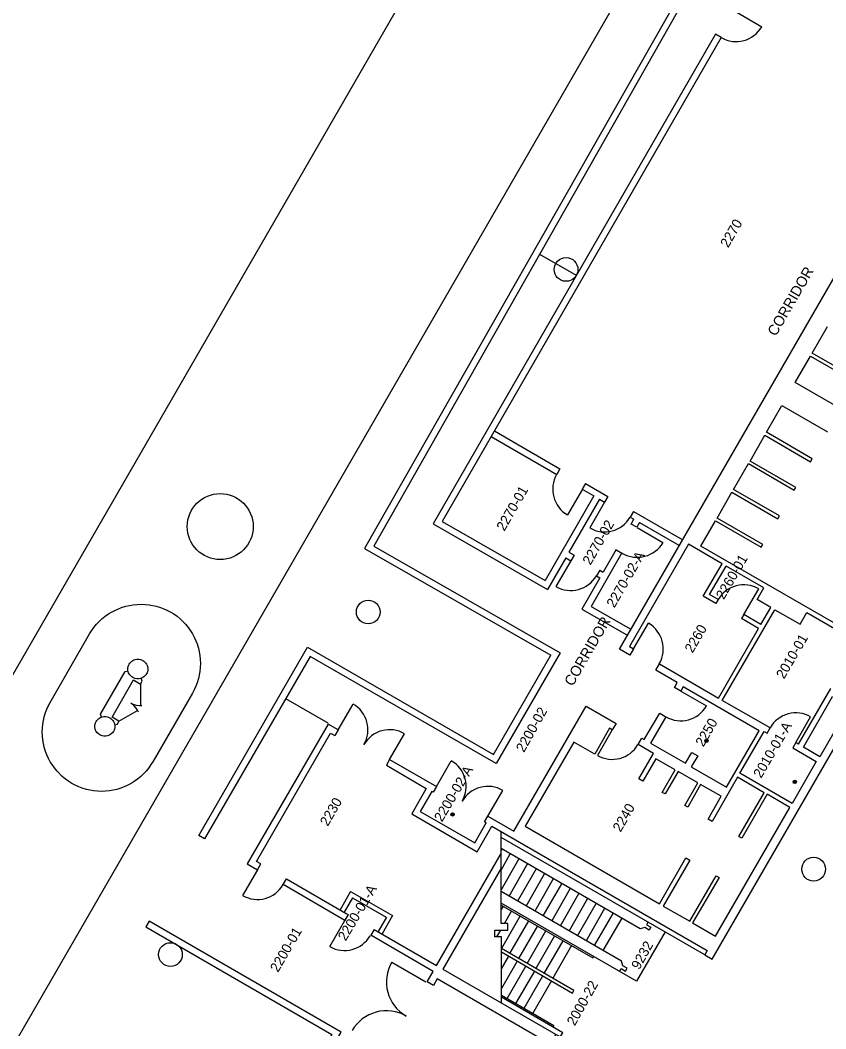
# Model space of a CAD drawing. Extents: x 2146168 to 2147252, y 2145478 to 2146523.
# Drawn here: x 2146567.6 to 2146592.04, y 2145801.58 to 2145832.17 of the extents above; entities that cross this region are included whole.
import ezdxf

# ---------------------------------------------------------------- set-up
doc = ezdxf.new("R2010")
doc.units = 0
for name, color, linetype in [('Level 1', 7, 'Continuous'), ('Level 12', 7, 'Continuous'), ('Level 13', 7, 'Continuous'), ('Level 17', 7, 'Continuous'), ('Level 24', 7, 'Continuous'), ('Level 3', 7, 'Continuous'), ('Level 33', 7, 'Continuous'), ('Level 49', 7, 'Continuous'), ('Level 59', 7, 'Continuous')]:
    doc.layers.add(name, color=color, linetype=linetype)

msp = doc.modelspace()

# ---------------------------------------------------------------- linework, layer by layer
at = {"layer": 'Level 1'}
for p, q in [((2146585.779, 2145813.092), (2146596.749, 2145832.102)), ((2146588.865, 2145831.645), (2146588.696, 2145831.746)), ((2146591.629, 2145822.072), (2146592.089, 2145822.882)), ((2146593.009, 2145821.272), (2146591.629, 2145822.072)), ((2146591.109, 2145821.182), (2146591.579, 2145821.982)), ((2146591.579, 2145821.982), (2146592.959, 2145821.182)), ((2146592.499, 2145820.382), (2146591.109, 2145821.182)), ((2146590.239, 2145819.672), (2146590.709, 2145820.482)), ((2146590.709, 2145820.482), (2146592.089, 2145819.682)), ((2146591.629, 2145818.872), (2146590.239, 2145819.672)), ((2146589.739, 2145818.802), (2146590.189, 2145819.582)), ((2146590.189, 2145819.582), (2146591.579, 2145818.782)), ((2146589.239, 2145817.942), (2146589.689, 2145818.722)), ((2146589.689, 2145818.722), (2146591.079, 2145817.922)), ((2146591.129, 2145818.002), (2146589.739, 2145818.802)), ((2146591.579, 2145818.782), (2146591.629, 2145818.872)), ((2146588.739, 2145817.072), (2146589.189, 2145817.852)), ((2146589.189, 2145817.852), (2146590.579, 2145817.052)), ((2146590.629, 2145817.142), (2146589.239, 2145817.942)), ((2146591.079, 2145817.922), (2146591.129, 2145818.002)), ((2146580.124, 2145816.896), (2146583.601, 2145814.909)), ((2146580.397, 2145816.97), (2146583.527, 2145815.182)), ((2146586.131, 2145816.891), (2146586.211, 2145817.041)), ((2146586.303, 2145816.791), (2146586.131, 2145816.891)), ((2146586.384, 2145816.941), (2146586.303, 2145816.791)), ((2146588.249, 2145816.222), (2146588.689, 2145816.992)), ((2146588.689, 2145816.992), (2146590.079, 2145816.192)), ((2146590.129, 2145816.272), (2146588.739, 2145817.072)), ((2146590.579, 2145817.052), (2146590.629, 2145817.142)), ((2146587.869, 2145816.282), (2146586.079, 2145813.172)), ((2146588.894, 2145815.686), (2146587.869, 2145816.282)), ((2146590.079, 2145816.192), (2146590.129, 2145816.272)), ((2146578.048, 2145816.147), (2146583.7, 2145812.917)), ((2146578.33, 2145816.217), (2146583.98, 2145812.988)), ((2146585.681, 2145816.111), (2146585.871, 2145816.001)), ((2146592.569, 2145813.732), (2146588.249, 2145816.222)), ((2146588.323, 2145814.699), (2146588.894, 2145815.686)), ((2146588.514, 2145814.75), (2146589.015, 2145815.616)), ((2146590.159, 2145814.952), (2146589.015, 2145815.616)), ((2146588.773, 2145814.598), (2146588.514, 2145814.75)), ((2146589.959, 2145814.602), (2146590.159, 2145814.952)), ((2146588.706, 2145814.476), (2146588.323, 2145814.699)), ((2146588.589, 2145803.692), (2146594.789, 2145814.422)), ((2146588.773, 2145814.598), (2146588.706, 2145814.476)), ((2146590.369, 2145814.362), (2146589.959, 2145814.602)), ((2146584.643, 2145814.313), (2146586.006, 2145813.534)), ((2146584.917, 2145814.388), (2146586.106, 2145813.708)), ((2146588.899, 2145811.542), (2146590.489, 2145814.292)), ((2146589.552, 2145814.147), (2146589.478, 2145814.027)), ((2146590.071, 2145813.846), (2146589.552, 2145814.147)), ((2146590.071, 2145813.846), (2146590.369, 2145814.362)), ((2146590.489, 2145814.292), (2146591.259, 2145813.852)), ((2146591.259, 2145813.852), (2146591.459, 2145814.202)), ((2146591.459, 2145814.202), (2146592.499, 2145813.612)), ((2146590.001, 2145813.725), (2146589.478, 2145814.027)), ((2146588.779, 2145811.612), (2146590.001, 2145813.725)), ((2146586.099, 2145812.912), (2146585.779, 2145813.092)), ((2146586.079, 2145813.172), (2146586.209, 2145813.102)), ((2146586.209, 2145813.102), (2146586.099, 2145812.912)), ((2146586.879, 2145812.462), (2146586.989, 2145812.652)), ((2146586.989, 2145812.652), (2146588.779, 2145811.612)), ((2146587.529, 2145812.082), (2146586.879, 2145812.462)), ((2146587.449, 2145811.932), (2146587.529, 2145812.082)), ((2146587.639, 2145811.822), (2146587.449, 2145811.932)), ((2146587.709, 2145811.952), (2146587.639, 2145811.822)), ((2146590.019, 2145810.622), (2146587.709, 2145811.952)), ((2146592.179, 2145811.902), (2146591.199, 2145810.212)), ((2146582.579, 2145807.572), (2146584.769, 2145811.362)), ((2146584.769, 2145811.362), (2146585.679, 2145810.842)), ((2146590.349, 2145810.712), (2146588.899, 2145811.542)), ((2146586.529, 2145810.352), (2146586.999, 2145811.152)), ((2146587.189, 2145811.042), (2146586.719, 2145810.242)), ((2146586.999, 2145811.152), (2146587.189, 2145811.042)), ((2146576.939, 2145810.822), (2146574.489, 2145806.582)), ((2146577.249, 2145810.652), (2146576.939, 2145810.822)), ((2146585.679, 2145810.842), (2146585.559, 2145810.652)), ((2146574.769, 2145806.652), (2146577.019, 2145810.552)), ((2146577.019, 2145810.552), (2146577.149, 2145810.472)), ((2146577.249, 2145810.652), (2146577.149, 2145810.472)), ((2146585.479, 2145810.702), (2146585.029, 2145809.912)), ((2146585.559, 2145810.652), (2146585.479, 2145810.702)), ((2146589.029, 2145808.912), (2146590.019, 2145810.622)), ((2146589.429, 2145809.332), (2146590.169, 2145810.602)), ((2146590.169, 2145810.602), (2146590.259, 2145810.552)), ((2146590.259, 2145810.552), (2146590.349, 2145810.712)), ((2146584.399, 2145810.272), (2146582.919, 2145807.722)), ((2146585.029, 2145809.912), (2146584.399, 2145810.272)), ((2146586.349, 2145810.202), (2146586.459, 2145810.392)), ((2146586.809, 2145809.932), (2146586.349, 2145810.202)), ((2146586.459, 2145810.392), (2146586.529, 2145810.352)), ((2146586.719, 2145810.242), (2146587.779, 2145809.632)), ((2146591.129, 2145810.262), (2146591.039, 2145810.102)), ((2146591.199, 2145810.212), (2146591.129, 2145810.262)), ((2146586.369, 2145809.162), (2146586.809, 2145809.932)), ((2146587.779, 2145809.632), (2146587.979, 2145809.962)), ((2146588.159, 2145809.862), (2146587.959, 2145809.522)), ((2146587.979, 2145809.962), (2146588.159, 2145809.862)), ((2146591.039, 2145810.102), (2146591.749, 2145809.692)), ((2146578.809, 2145809.752), (2146578.709, 2145809.572)), ((2146578.709, 2145809.572), (2146579.917, 2145808.868)), ((2146578.809, 2145809.752), (2146580.229, 2145808.932)), ((2146586.879, 2145809.772), (2146586.489, 2145809.092)), ((2146587.469, 2145809.432), (2146586.879, 2145809.772)), ((2146587.959, 2145809.522), (2146589.029, 2145808.912)), ((2146591.749, 2145809.692), (2146591.019, 2145808.412)), ((2146587.079, 2145808.752), (2146587.469, 2145809.432)), ((2146587.559, 2145809.382), (2146587.169, 2145808.702)), ((2146588.159, 2145809.042), (2146587.559, 2145809.382)), ((2146589.359, 2145809.212), (2146588.589, 2145807.872)), ((2146590.169, 2145808.742), (2146589.359, 2145809.212)), ((2146591.019, 2145808.412), (2146589.429, 2145809.332)), ((2146580.229, 2145808.932), (2146580.129, 2145808.762)), ((2146586.489, 2145809.092), (2146586.369, 2145809.162)), ((2146587.759, 2145808.352), (2146588.159, 2145809.042)), ((2146588.239, 2145808.992), (2146587.849, 2145808.302)), ((2146588.869, 2145808.632), (2146588.239, 2145808.992)), ((2146579.919, 2145808.872), (2146579.479, 2145808.102)), ((2146580.089, 2145808.782), (2146579.739, 2145808.172)), ((2146580.129, 2145808.762), (2146580.089, 2145808.782)), ((2146587.169, 2145808.702), (2146587.079, 2145808.752)), ((2146588.469, 2145807.942), (2146588.869, 2145808.632)), ((2146589.399, 2145807.412), (2146590.169, 2145808.742)), ((2146590.259, 2145808.692), (2146589.489, 2145807.362)), ((2146590.949, 2145808.292), (2146590.259, 2145808.692)), ((2146587.849, 2145808.302), (2146587.759, 2145808.352)), ((2146588.689, 2145804.392), (2146590.949, 2145808.292)), ((2146579.479, 2145808.102), (2146581.459, 2145806.952)), ((2146579.739, 2145808.172), (2146581.389, 2145807.222)), ((2146581.689, 2145807.862), (2146581.789, 2145808.032)), ((2146581.789, 2145808.032), (2146582.579, 2145807.572)), ((2146581.389, 2145807.222), (2146581.739, 2145807.832)), ((2146581.459, 2145806.952), (2146581.909, 2145807.722)), ((2146581.739, 2145807.832), (2146581.689, 2145807.862)), ((2146581.909, 2145807.722), (2146588.439, 2145803.952)), ((2146582.919, 2145807.722), (2146586.989, 2145805.372)), ((2146588.589, 2145807.872), (2146588.469, 2145807.942)), ((2146589.489, 2145807.362), (2146589.399, 2145807.412)), ((2146586.989, 2145805.372), (2146587.789, 2145806.762)), ((2146587.789, 2145806.762), (2146587.909, 2145806.692)), ((2146574.489, 2145806.582), (2146574.799, 2145806.402)), ((2146574.899, 2145806.582), (2146574.769, 2145806.652)), ((2146574.799, 2145806.402), (2146574.899, 2145806.582)), ((2146587.909, 2145806.692), (2146587.109, 2145805.302)), ((2146587.909, 2145804.842), (2146588.709, 2145806.222)), ((2146588.799, 2145806.172), (2146587.999, 2145804.792)), ((2146588.709, 2145806.222), (2146588.799, 2145806.172)), ((2146577.626, 2145805.743), (2146577.308, 2145805.185)), ((2146577.679, 2145805.553), (2146577.429, 2145805.116)), ((2146577.626, 2145805.743), (2146578.899, 2145805.02)), ((2146577.679, 2145805.553), (2146578.707, 2145804.966)), ((2146587.109, 2145805.302), (2146587.909, 2145804.842)), ((2146577.551, 2145805.046), (2146577.439, 2145804.85)), ((2146578.708, 2145804.967), (2146578.457, 2145804.527)), ((2146578.898, 2145805.018), (2146578.578, 2145804.458)), ((2146587.999, 2145804.792), (2146588.689, 2145804.392)), ((2146578.335, 2145804.596), (2146578.224, 2145804.402)), ((2146588.439, 2145803.952), (2146588.369, 2145803.822)), ((2146588.369, 2145803.822), (2146588.589, 2145803.692))]:
    msp.add_line(p, q, dxfattribs=at)
for points in [[(2146592.749, 2145811.372), (2146591.859, 2145809.832), (2146591.359, 2145810.122), (2146592.239, 2145811.662), (2146592.749, 2145811.372)], [(2146578.336, 2145804.596), (2146580.229, 2145803.502), (2146582.189, 2145806.892)], [(2146582.189, 2145806.452), (2146580.419, 2145803.392), (2146583.979, 2145801.332), (2146584.059, 2145801.462), (2146582.199, 2145802.542)], [(2146577.45, 2145804.869), (2146575.579, 2145805.952), (2146575.679, 2145806.132), (2146577.489, 2145805.082), (2146577.551, 2145805.046)], [(2146583.849, 2145801.412), (2146583.679, 2145801.112), (2146580.249, 2145803.092), (2146580.139, 2145802.892), (2146579.949, 2145803.002), (2146580.129, 2145803.322), (2146578.233, 2145804.417)]]:
    msp.add_lwpolyline(points, dxfattribs=at)
at = {"layer": 'Level 12'}
for p, q in [((2146607.099, 2145881.152), (2146541.269, 2145767.102)), ((2146539.079, 2145752.052), (2146611.079, 2145876.712)), ((2146589.391, 2145836.092), (2146578.048, 2145816.147)), ((2146589.562, 2145835.991), (2146578.33, 2145816.217)), ((2146588.692, 2145831.745), (2146580.124, 2145816.896)), ((2146588.866, 2145831.645), (2146580.397, 2145816.97)), ((2146581.991, 2145819.719), (2146583.975, 2145818.569)), ((2146581.891, 2145819.546), (2146583.875, 2145818.396)), ((2146583.975, 2145818.569), (2146583.875, 2145818.396)), ((2146584.753, 2145818.118), (2146584.653, 2145817.944)), ((2146584.753, 2145818.118), (2146585.426, 2145817.727)), ((2146584.653, 2145817.944), (2146584.999, 2145817.744)), ((2146584.999, 2145817.744), (2146583.527, 2145815.182)), ((2146585.172, 2145817.643), (2146584.248, 2145816.036)), ((2146585.172, 2145817.643), (2146585.327, 2145817.554)), ((2146585.426, 2145817.727), (2146585.327, 2145817.554)), ((2146586.205, 2145817.275), (2146586.105, 2145817.102)), ((2146586.205, 2145817.275), (2146587.682, 2145816.419)), ((2146586.105, 2145817.102), (2146586.211, 2145817.041)), ((2146586.384, 2145816.941), (2146587.582, 2145816.246)), ((2146584.248, 2145816.036), (2146584.402, 2145815.948)), ((2146584.401, 2145815.948), (2146584.302, 2145815.775)), ((2146585.851, 2145816.013), (2146584.917, 2145814.388)), ((2146585.678, 2145816.113), (2146585.288, 2145815.434)), ((2146584.149, 2145815.863), (2146583.601, 2145814.909)), ((2146584.149, 2145815.863), (2146584.302, 2145815.775)), ((2146585.18, 2145815.496), (2146585.08, 2145815.323)), ((2146585.08, 2145815.323), (2146585.187, 2145815.261)), ((2146585.18, 2145815.496), (2146585.288, 2145815.434)), ((2146585.187, 2145815.261), (2146584.643, 2145814.313)), ((2146573.019, 2145807.442), (2146576.319, 2145813.152)), ((2146576.399, 2145812.872), (2146573.189, 2145807.342)), ((2146576.319, 2145813.152), (2146581.959, 2145809.902)), ((2146582.039, 2145809.622), (2146576.399, 2145812.872)), ((2146581.959, 2145809.902), (2146583.7, 2145812.917)), ((2146583.98, 2145812.988), (2146582.039, 2145809.622)), ((2146573.189, 2145807.342), (2146573.019, 2145807.442)), ((2146588.369, 2145803.822), (2146582.189, 2145807.382)), ((2146586.299, 2145803.022), (2146582.189, 2145805.392)), ((2146587.169, 2145804.522), (2146586.299, 2145803.022))]:
    msp.add_line(p, q, dxfattribs=at)
for points in [[(2146586.649, 2145804.822), (2146586.599, 2145804.732), (2146586.729, 2145804.662), (2146586.679, 2145804.572), (2146586.549, 2145804.652), (2146586.409, 2145804.612), (2146582.189, 2145807.052)], [(2146585.779, 2145803.322), (2146585.829, 2145803.412), (2146585.959, 2145803.332), (2146586.009, 2145803.422), (2146585.879, 2145803.492), (2146585.839, 2145803.632), (2146582.189, 2145805.742)], [(2146574.569, 2145796.682), (2146577.339, 2145801.482), (2146571.509, 2145804.842), (2146571.409, 2145804.672), (2146577.059, 2145801.402), (2146574.399, 2145796.782), (2146574.569, 2145796.682)]]:
    msp.add_lwpolyline(points, dxfattribs=at)
at = {"layer": 'Level 13'}
for p, q in [((2146582.209, 2145807.032), (2146582.189, 2145807.002)), ((2146582.189, 2145806.392), (2146582.469, 2145806.882)), ((2146582.729, 2145806.732), (2146582.189, 2145805.792)), ((2146582.429, 2145805.602), (2146582.989, 2145806.582)), ((2146583.249, 2145806.432), (2146582.689, 2145805.452)), ((2146582.949, 2145805.302), (2146583.509, 2145806.282)), ((2146583.769, 2145806.132), (2146583.209, 2145805.152)), ((2146583.469, 2145805.002), (2146584.029, 2145805.982)), ((2146584.289, 2145805.832), (2146583.729, 2145804.852)), ((2146583.989, 2145804.702), (2146584.549, 2145805.682)), ((2146584.809, 2145805.532), (2146584.249, 2145804.552)), ((2146582.249, 2145805.302), (2146582.189, 2145805.202)), ((2146584.509, 2145804.402), (2146585.069, 2145805.382)), ((2146585.329, 2145805.232), (2146584.769, 2145804.252)), ((2146582.769, 2145805.002), (2146582.199, 2145804.012)), ((2146582.289, 2145804.772), (2146582.509, 2145805.152)), ((2146585.019, 2145804.102), (2146585.589, 2145805.082)), ((2146585.849, 2145804.932), (2146585.279, 2145803.952)), ((2146582.459, 2145803.862), (2146583.029, 2145804.852)), ((2146583.289, 2145804.702), (2146582.719, 2145803.712)), ((2146582.059, 2145804.372), (2146582.179, 2145804.572)), ((2146582.979, 2145803.562), (2146583.549, 2145804.552)), ((2146583.809, 2145804.402), (2146583.239, 2145803.412)), ((2146583.499, 2145803.262), (2146584.069, 2145804.252)), ((2146584.329, 2145804.102), (2146583.759, 2145803.112)), ((2146582.199, 2145803.402), (2146582.419, 2145803.782)), ((2146582.679, 2145803.632), (2146582.199, 2145802.802)), ((2146582.369, 2145802.502), (2146582.939, 2145803.482)), ((2146583.199, 2145803.332), (2146582.629, 2145802.352)), ((2146582.889, 2145802.202), (2146583.459, 2145803.182)), ((2146583.719, 2145803.032), (2146583.149, 2145802.052))]:
    msp.add_line(p, q, dxfattribs=at)
for points in [[(2146582.199, 2145802.362), (2146582.199, 2145804.372), (2146581.999, 2145804.372), (2146581.999, 2145804.572), (2146582.389, 2145804.572), (2146582.389, 2145804.772), (2146582.189, 2145804.772), (2146582.189, 2145807.562)], [(2146582.189, 2145805.332), (2146584.969, 2145803.732), (2146584.999, 2145803.772)], [(2146582.199, 2145803.912), (2146584.359, 2145802.662), (2146584.399, 2145802.742), (2146582.199, 2145804.012)], [(2146582.199, 2145802.602), (2146583.789, 2145801.682), (2146583.759, 2145801.632)]]:
    msp.add_lwpolyline(points, dxfattribs=at)
at = {"layer": 'Level 17'}
for p, q in [((2146571.249, 2145812.032), (2146571.249, 2145811.392)), ((2146570.599, 2145810.912), (2146571.159, 2145811.232))]:
    msp.add_line(p, q, dxfattribs=at)
for points in [[(2146569.709, 2145813.562), (2146569.769, 2145813.652), (2146569.839, 2145813.752), (2146569.919, 2145813.852), (2146570.079, 2145814.012), (2146570.179, 2145814.092), (2146570.279, 2145814.162), (2146570.369, 2145814.222), (2146570.469, 2145814.272), (2146570.579, 2145814.322), (2146570.679, 2145814.362), (2146570.809, 2145814.402), (2146571.029, 2145814.442), (2146571.269, 2145814.462), (2146571.509, 2145814.442), (2146571.729, 2145814.402), (2146571.859, 2145814.362), (2146571.959, 2145814.322), (2146572.069, 2145814.272), (2146572.169, 2145814.222), (2146572.259, 2145814.162), (2146572.359, 2145814.092), (2146572.459, 2145814.012), (2146572.619, 2145813.852), (2146572.699, 2145813.752), (2146572.769, 2145813.652), (2146572.829, 2145813.562), (2146572.879, 2145813.462), (2146572.929, 2145813.352), (2146572.969, 2145813.252), (2146573.009, 2145813.122), (2146573.049, 2145812.902), (2146573.069, 2145812.662), (2146573.049, 2145812.422), (2146573.009, 2145812.202), (2146572.969, 2145812.072), (2146572.929, 2145811.972), (2146572.879, 2145811.862), (2146572.829, 2145811.762), (2146571.629, 2145809.682), (2146571.569, 2145809.592), (2146571.499, 2145809.492), (2146571.419, 2145809.392), (2146571.259, 2145809.232), (2146571.159, 2145809.152), (2146571.059, 2145809.082), (2146570.969, 2145809.022), (2146570.869, 2145808.972), (2146570.759, 2145808.922), (2146570.659, 2145808.882), (2146570.529, 2145808.842), (2146570.309, 2145808.802), (2146570.069, 2145808.782), (2146569.829, 2145808.802), (2146569.609, 2145808.842), (2146569.479, 2145808.882), (2146569.379, 2145808.922), (2146569.269, 2145808.972), (2146569.169, 2145809.022), (2146569.079, 2145809.082), (2146568.979, 2145809.152), (2146568.879, 2145809.232), (2146568.719, 2145809.392), (2146568.639, 2145809.492), (2146568.569, 2145809.592), (2146568.509, 2145809.682), (2146568.459, 2145809.782), (2146568.409, 2145809.892), (2146568.369, 2145809.992), (2146568.329, 2145810.122), (2146568.289, 2145810.342), (2146568.269, 2145810.582), (2146568.289, 2145810.822), (2146568.329, 2145811.042), (2146568.369, 2145811.172), (2146568.409, 2145811.272), (2146568.459, 2145811.382), (2146568.509, 2145811.482), (2146569.709, 2145813.562)], [(2146570.869, 2145812.462), (2146570.869, 2145812.522), (2146570.879, 2145812.572), (2146570.889, 2145812.602), (2146570.909, 2145812.642), (2146570.929, 2145812.672), (2146570.989, 2145812.732), (2146571.019, 2145812.752), (2146571.059, 2145812.772), (2146571.089, 2145812.782), (2146571.139, 2145812.792), (2146571.199, 2145812.792), (2146571.249, 2145812.782), (2146571.279, 2145812.772), (2146571.319, 2145812.752), (2146571.349, 2145812.732), (2146571.409, 2145812.672), (2146571.429, 2145812.642), (2146571.449, 2145812.602), (2146571.459, 2145812.572), (2146571.469, 2145812.522), (2146571.469, 2145812.462), (2146571.459, 2145812.412), (2146571.449, 2145812.382), (2146571.429, 2145812.342), (2146571.409, 2145812.312), (2146571.349, 2145812.252), (2146571.319, 2145812.232), (2146571.279, 2145812.212), (2146571.249, 2145812.202), (2146571.199, 2145812.192), (2146571.139, 2145812.192), (2146571.089, 2145812.202), (2146571.059, 2145812.212), (2146571.019, 2145812.232), (2146570.989, 2145812.252), (2146570.929, 2145812.312), (2146570.909, 2145812.342), (2146570.889, 2145812.382), (2146570.879, 2145812.412), (2146570.869, 2145812.462)], [(2146570.069, 2145811.032), (2146570.039, 2145811.122), (2146570.789, 2145812.422), (2146570.879, 2145812.442)], [(2146570.459, 2145810.802), (2146570.549, 2145810.822), (2146570.599, 2145810.912), (2146570.389, 2145811.032), (2146571.039, 2145812.162), (2146571.249, 2145812.032), (2146571.299, 2145812.122), (2146571.269, 2145812.212)], [(2146571.189, 2145811.182), (2146571.159, 2145811.242), (2146571.119, 2145811.302), (2146571.059, 2145811.372), (2146570.989, 2145811.432), (2146570.959, 2145811.452), (2146570.999, 2145811.432), (2146571.089, 2145811.402), (2146571.129, 2145811.392), (2146571.219, 2145811.382), (2146571.289, 2145811.382)], [(2146569.869, 2145810.722), (2146569.869, 2145810.782), (2146569.879, 2145810.832), (2146569.889, 2145810.862), (2146569.909, 2145810.902), (2146569.929, 2145810.932), (2146569.989, 2145810.992), (2146570.019, 2145811.012), (2146570.059, 2145811.032), (2146570.089, 2145811.042), (2146570.139, 2145811.052), (2146570.199, 2145811.052), (2146570.249, 2145811.042), (2146570.279, 2145811.032), (2146570.319, 2145811.012), (2146570.349, 2145810.992), (2146570.409, 2145810.932), (2146570.429, 2145810.902), (2146570.449, 2145810.862), (2146570.459, 2145810.832), (2146570.469, 2145810.782), (2146570.469, 2145810.722), (2146570.459, 2145810.672), (2146570.449, 2145810.642), (2146570.429, 2145810.602), (2146570.409, 2145810.572), (2146570.349, 2145810.512), (2146570.319, 2145810.492), (2146570.279, 2145810.472), (2146570.249, 2145810.462), (2146570.199, 2145810.452), (2146570.139, 2145810.452), (2146570.089, 2145810.462), (2146570.059, 2145810.472), (2146570.019, 2145810.492), (2146569.989, 2145810.512), (2146569.929, 2145810.572), (2146569.909, 2145810.602), (2146569.889, 2145810.642), (2146569.879, 2145810.672), (2146569.869, 2145810.722)]]:
    msp.add_lwpolyline(points, dxfattribs=at)
at = {"layer": 'Level 24'}
for p, q in [((2146584.472, 2145824.431), (2146583.365, 2145825.07)), ((2146576.939, 2145810.852), (2146575.659, 2145811.592))]:
    msp.add_line(p, q, dxfattribs=at)
at = {"layer": 'Level 3'}
for p, q in [((2146589.316, 2145832.424), (2146590.095, 2145831.974)), ((2146584.654, 2145817.946), (2146584.204, 2145817.167)), ((2146585.326, 2145817.552), (2146584.876, 2145816.773)), ((2146586.321, 2145816.781), (2146587.1, 2145816.331)), ((2146584.301, 2145815.773), (2146583.851, 2145814.994)), ((2146589.552, 2145814.147), (2146590.002, 2145814.926)), ((2146586.209, 2145813.102), (2146586.659, 2145813.881)), ((2146587.639, 2145811.822), (2146588.418, 2145811.372)), ((2146577.249, 2145810.652), (2146577.699, 2145811.431)), ((2146591.129, 2145810.262), (2146591.579, 2145811.041)), ((2146578.809, 2145809.752), (2146579.259, 2145810.531)), ((2146585.559, 2145810.652), (2146585.109, 2145809.873)), ((2146588.419, 2145810.312), (2146588.369, 2145810.312)), ((2146588.419, 2145810.312), (2146588.469, 2145810.312)), ((2146580.229, 2145808.932), (2146580.679, 2145809.711)), ((2146591.095, 2145809.07), (2146591.045, 2145809.07)), ((2146581.789, 2145808.032), (2146582.239, 2145808.811)), ((2146580.719, 2145808.082), (2146580.669, 2145808.082)), ((2146580.719, 2145808.082), (2146580.769, 2145808.082)), ((2146574.799, 2145806.402), (2146574.349, 2145805.623)), ((2146577.439, 2145804.85), (2146576.989, 2145804.071)), ((2146578.871, 2145803.604), (2146579.91, 2145803.004))]:
    msp.add_line(p, q, dxfattribs=at)
for centre, radius in [((2146584.159, 2145824.612), 0.36), ((2146573.669, 2145816.812), 1), ((2146578.159, 2145814.222), 0.36), ((2146588.419, 2145810.312), 0.05), ((2146588.419, 2145810.312), 0.05), ((2146588.419, 2145810.312), 0.02), ((2146588.419, 2145810.312), 0.02), ((2146591.095, 2145809.07), 0.05), ((2146591.095, 2145809.07), 0.02), ((2146580.719, 2145808.082), 0.05), ((2146580.719, 2145808.082), 0.05), ((2146580.719, 2145808.082), 0.02), ((2146580.719, 2145808.082), 0.02), ((2146591.669, 2145806.422), 0.36), ((2146572.159, 2145803.832), 0.36)]:
    msp.add_circle(centre, radius, dxfattribs=at)
at = {"layer": 'Level 33'}
for centre, radius, start, end in [((2146589.315, 2145832.424), 0.9, 240, 330), ((2146584.654, 2145817.946), 0.9, 150, 240), ((2146585.326, 2145817.552), 0.9, 240, 330), ((2146586.321, 2145816.781), 0.9, 240, 330), ((2146584.301, 2145815.773), 0.9, 240, 330), ((2146589.552, 2145814.147), 0.9, 60, 150), ((2146586.209, 2145813.102), 0.9, 330, 60), ((2146577.249, 2145810.652), 0.9, 330, 60), ((2146587.639, 2145811.822), 0.9, 240, 330), ((2146591.129, 2145810.262), 0.9, 60, 150), ((2146578.809, 2145809.752), 0.9, 60, 150), ((2146585.559, 2145810.652), 0.9, 240, 330), ((2146580.229, 2145808.932), 0.9, 330, 60), ((2146581.789, 2145808.032), 0.9, 60, 150), ((2146574.799, 2145806.402), 0.9, 240, 330), ((2146577.44, 2145804.854), 0.9, 240, 330), ((2146579.91, 2145803.004), 1.2, 150, 240), ((2146578.71, 2145800.926), 1.2, 60, 150)]:
    msp.add_arc(centre, radius, start, end, dxfattribs=at)

# ---------------------------------------------------------------- texts
at = {"layer": 'Level 49'}
for s, rotation, p in [('2270', 60.0323, (2146589.076, 2145825.251)), ('2270-01', 60.0323, (2146582.288, 2145816.656)), ('2270-02', 60.0323, (2146584.898, 2145815.623)), ('2270-02-A', 60.0323, (2146585.625, 2145814.328)), ('2260-01', 59.8604, (2146588.944, 2145814.579)), ('2260', 59.7457, (2146587.995, 2145812.957)), ('2010-01', 59.7457, (2146590.77, 2145812.169)), ('2200-02', 60.7058, (2146582.882, 2145809.942)), ('2250', 60.109, (2146588.324, 2145810.112)), ('2010-01-A', 59.7457, (2146590.077, 2145809.16)), ('2200-02-A', 59.3141, (2146580.395, 2145807.834)), ('2230', 60.0184, (2146576.933, 2145807.705)), ('2240', 60.109, (2146585.815, 2145807.527)), ('2200-01-A', 59.3141, (2146577.475, 2145804.223)), ('2200-01', 60, (2146575.422, 2145803.272)), ('9232', 60.7058, (2146586.38, 2145803.352)), ('2000-22', 60.7058, (2146584.424, 2145801.649))]:
    msp.add_text(s, height=0.3, rotation=rotation, dxfattribs=at).set_placement(p)
at = {"layer": 'Level 59'}
for p in [(2146590.525, 2145822.565), (2146584.362, 2145811.948)]:
    msp.add_text('CORRIDOR', height=0.319, rotation=60, dxfattribs=at).set_placement(p)

doc.saveas('drawing.dxf')
